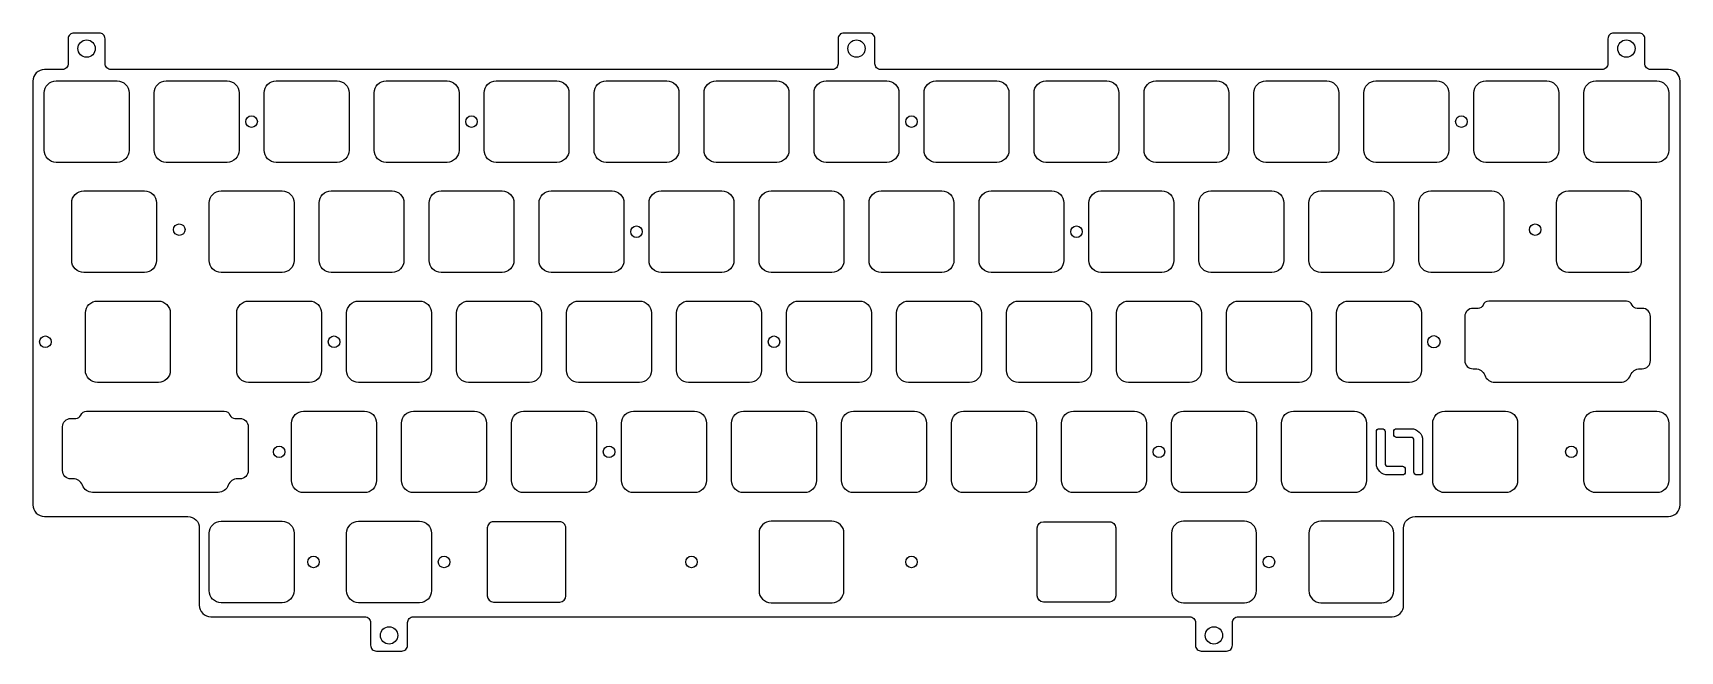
# Model space of a CAD drawing. Header units: millimetres. Extents: x -143 to 143, y -53 to 53.
import ezdxf

# ---------------------------------------------------------------- set-up
doc = ezdxf.new("R2010")
doc.units = ezdxf.units.MM
doc.layers.get('0').update_dxf_attribs({"linetype": 'CONTINUOUS'})

msp = doc.modelspace()

# ---------------------------------------------------------------- linework, layer by layer
for points in [[(94.77, -45.55), (94.77, -32.19, -0.414214), (96.77, -30.19), (140.65, -30.19, 0.414214), (142.65, -28.19), (142.65, 45.15, 0.414214), (140.65, 47.15), (137.55, 47.15, -0.414214), (136.55, 48.15), (136.55, 52.48, 0.414214), (135.55, 53.47), (131.15, 53.47, 0.414214), (130.15, 52.48), (130.15, 48.15, -0.414214), (129.15, 47.15), (4.2, 47.15, -0.414214), (3.2, 48.15), (3.2, 52.48, 0.414214), (2.2, 53.47), (-2.2, 53.47, 0.414214), (-3.2, 52.48), (-3.2, 48.15, -0.414214), (-4.2, 47.15), (-129.15, 47.15, -0.414214), (-130.15, 48.15), (-130.15, 52.48, 0.414214), (-131.15, 53.47), (-135.55, 53.47, 0.414214), (-136.55, 52.48), (-136.55, 48.15, -0.414214), (-137.55, 47.15), (-140.65, 47.15, 0.414214), (-142.65, 45.15), (-142.65, -28.19, 0.414214), (-140.65, -30.19), (-115.83, -30.19, -0.414214), (-113.83, -32.19), (-113.83, -45.55, 0.414214), (-111.83, -47.55), (-85.16, -47.55, -0.414214), (-84.16, -48.55), (-84.16, -52.48, 0.414214), (-83.16, -53.48), (-78.76, -53.48, 0.414214), (-77.76, -52.48), (-77.76, -48.55, -0.414214), (-76.76, -47.55), (57.71, -47.55, -0.414214), (58.71, -48.55), (58.71, -52.48, 0.414214), (59.71, -53.48), (64.11, -53.48, 0.414214), (65.11, -52.48), (65.11, -48.55, -0.414214), (66.11, -47.55), (92.77, -47.55, 0.414214)], [(-126, 43.12), (-126, 33.17, -0.414214), (-128.08, 31.09), (-138.63, 31.09, -0.414214), (-140.7, 33.17), (-140.7, 43.12, -0.414214), (-138.63, 45.19), (-128.08, 45.19, -0.414214)], [(-106.95, 43.12), (-106.95, 33.17, -0.414214), (-109.03, 31.09), (-119.58, 31.09, -0.414214), (-121.65, 33.17), (-121.65, 43.12, -0.414214), (-119.58, 45.19), (-109.03, 45.19, -0.414214)], [(-87.9, 43.12), (-87.9, 33.17, -0.414214), (-89.98, 31.09), (-100.53, 31.09, -0.414214), (-102.6, 33.17), (-102.6, 43.12, -0.414214), (-100.53, 45.19), (-89.98, 45.19, -0.414214)], [(-68.85, 43.12), (-68.85, 33.17, -0.414214), (-70.93, 31.09), (-81.48, 31.09, -0.414214), (-83.55, 33.17), (-83.55, 43.12, -0.414214), (-81.48, 45.19), (-70.93, 45.19, -0.414214)], [(-49.8, 43.12), (-49.8, 33.17, -0.414214), (-51.88, 31.09), (-62.43, 31.09, -0.414214), (-64.5, 33.17), (-64.5, 43.12, -0.414214), (-62.43, 45.19), (-51.88, 45.19, -0.414214)], [(-30.75, 43.12), (-30.75, 33.17, -0.414214), (-32.83, 31.09), (-43.38, 31.09, -0.414214), (-45.45, 33.17), (-45.45, 43.12, -0.414214), (-43.38, 45.19), (-32.83, 45.19, -0.414214)], [(-11.7, 43.12), (-11.7, 33.17, -0.414214), (-13.78, 31.09), (-24.33, 31.09, -0.414214), (-26.4, 33.17), (-26.4, 43.12, -0.414214), (-24.33, 45.19), (-13.78, 45.19, -0.414214)], [(7.35, 43.12), (7.35, 33.17, -0.414214), (5.27, 31.09), (-5.28, 31.09, -0.414214), (-7.35, 33.17), (-7.35, 43.12, -0.414214), (-5.28, 45.19), (5.27, 45.19, -0.414214)], [(26.4, 43.12), (26.4, 33.17, -0.414214), (24.32, 31.09), (13.77, 31.09, -0.414214), (11.7, 33.17), (11.7, 43.12, -0.414214), (13.77, 45.19), (24.32, 45.19, -0.414214)], [(45.45, 43.12), (45.45, 33.17, -0.414214), (43.37, 31.09), (32.82, 31.09, -0.414214), (30.75, 33.17), (30.75, 43.12, -0.414214), (32.82, 45.19), (43.37, 45.19, -0.414214)], [(64.5, 43.12), (64.5, 33.17, -0.414214), (62.42, 31.09), (51.87, 31.09, -0.414214), (49.8, 33.17), (49.8, 43.12, -0.414214), (51.87, 45.19), (62.42, 45.19, -0.414214)], [(83.55, 43.12), (83.55, 33.17, -0.414214), (81.47, 31.09), (70.92, 31.09, -0.414214), (68.85, 33.17), (68.85, 43.12, -0.414214), (70.92, 45.19), (81.47, 45.19, -0.414214)], [(102.6, 43.12), (102.6, 33.17, -0.414214), (100.52, 31.09), (89.97, 31.09, -0.414214), (87.9, 33.17), (87.9, 43.12, -0.414214), (89.97, 45.19), (100.52, 45.19, -0.414214)], [(119.57, 31.09), (109.02, 31.09, -0.414214), (106.95, 33.17), (106.95, 43.12, -0.414214), (109.02, 45.19), (119.57, 45.19, -0.414214), (121.65, 43.12), (121.65, 33.17, -0.414214)], [(138.62, 31.09), (128.07, 31.09, -0.414214), (126, 33.17), (126, 43.12, -0.414214), (128.07, 45.19), (138.62, 45.19, -0.414214), (140.7, 43.12), (140.7, 33.17, -0.414214)], [(-121.24, 24.07), (-121.24, 14.12, -0.414214), (-123.31, 12.04), (-133.86, 12.04, -0.414214), (-135.94, 14.12), (-135.94, 24.07, -0.414214), (-133.86, 26.14), (-123.31, 26.14, -0.414214)], [(-97.43, 24.07), (-97.43, 14.12, -0.414214), (-99.5, 12.04), (-110.05, 12.04, -0.414214), (-112.13, 14.12), (-112.13, 24.07, -0.414214), (-110.05, 26.14), (-99.5, 26.14, -0.414214)], [(-78.38, 24.07), (-78.38, 14.12, -0.414214), (-80.45, 12.04), (-91, 12.04, -0.414214), (-93.08, 14.12), (-93.08, 24.07, -0.414214), (-91, 26.14), (-80.45, 26.14, -0.414214)], [(-59.33, 24.07), (-59.33, 14.12, -0.414214), (-61.4, 12.04), (-71.95, 12.04, -0.414214), (-74.03, 14.12), (-74.03, 24.07, -0.414214), (-71.95, 26.14), (-61.4, 26.14, -0.414214)], [(-40.28, 24.07), (-40.28, 14.12, -0.414214), (-42.35, 12.04), (-52.9, 12.04, -0.414214), (-54.98, 14.12), (-54.98, 24.07, -0.414214), (-52.9, 26.14), (-42.35, 26.14, -0.414214)], [(-21.23, 24.07), (-21.23, 14.12, -0.414214), (-23.3, 12.04), (-33.85, 12.04, -0.414214), (-35.93, 14.12), (-35.93, 24.07, -0.414214), (-33.85, 26.14), (-23.3, 26.14, -0.414214)], [(-2.18, 24.07), (-2.18, 14.12, -0.414214), (-4.25, 12.04), (-14.8, 12.04, -0.414214), (-16.88, 14.12), (-16.88, 24.07, -0.414214), (-14.8, 26.14), (-4.25, 26.14, -0.414214)], [(16.87, 24.07), (16.87, 14.12, -0.414214), (14.8, 12.04), (4.25, 12.04, -0.414214), (2.17, 14.12), (2.17, 24.07, -0.414214), (4.25, 26.14), (14.8, 26.14, -0.414214)], [(35.92, 24.07), (35.92, 14.12, -0.414214), (33.85, 12.04), (23.3, 12.04, -0.414214), (21.22, 14.12), (21.22, 24.07, -0.414214), (23.3, 26.14), (33.85, 26.14, -0.414214)], [(54.97, 24.07), (54.97, 14.12, -0.414214), (52.9, 12.04), (42.35, 12.04, -0.414214), (40.27, 14.12), (40.27, 24.07, -0.414214), (42.35, 26.14), (52.9, 26.14, -0.414214)], [(74.02, 24.07), (74.02, 14.12, -0.414214), (71.95, 12.04), (61.4, 12.04, -0.414214), (59.32, 14.12), (59.32, 24.07, -0.414214), (61.4, 26.14), (71.95, 26.14, -0.414214)], [(93.07, 24.07), (93.07, 14.12, -0.414214), (91, 12.04), (80.45, 12.04, -0.414214), (78.37, 14.12), (78.37, 24.07, -0.414214), (80.45, 26.14), (91, 26.14, -0.414214)], [(112.12, 24.07), (112.12, 14.12, -0.414214), (110.05, 12.04), (99.5, 12.04, -0.414214), (97.42, 14.12), (97.42, 24.07, -0.414214), (99.5, 26.14), (110.05, 26.14, -0.414214)], [(133.86, 12.04), (123.31, 12.04, -0.414213), (121.24, 14.12), (121.24, 24.07, -0.414213), (123.31, 26.14), (133.86, 26.14, -0.414214), (135.94, 24.07), (135.94, 14.12, -0.414214)], [(-118.86, 5.02), (-118.86, -4.93, -0.414214), (-120.93, -7.01), (-131.48, -7.01, -0.414213), (-133.56, -4.93), (-133.56, 5.02, -0.414212), (-131.48, 7.09), (-120.93, 7.09, -0.414214)], [(-92.66, 5.02), (-92.66, -4.93, -0.414214), (-94.74, -7.01), (-105.29, -7.01, -0.414214), (-107.36, -4.93), (-107.36, 5.02, -0.414214), (-105.29, 7.09), (-94.74, 7.09, -0.414214)], [(-73.61, 5.02), (-73.61, -4.93, -0.414214), (-75.69, -7.01), (-86.24, -7.01, -0.414214), (-88.31, -4.93), (-88.31, 5.02, -0.414214), (-86.24, 7.09), (-75.69, 7.09, -0.414214)], [(-54.56, 5.02), (-54.56, -4.93, -0.414214), (-56.64, -7.01), (-67.19, -7.01, -0.414214), (-69.26, -4.93), (-69.26, 5.02, -0.414214), (-67.19, 7.09), (-56.64, 7.09, -0.414214)], [(-35.51, 5.02), (-35.51, -4.93, -0.414214), (-37.59, -7.01), (-48.14, -7.01, -0.414214), (-50.21, -4.93), (-50.21, 5.02, -0.414214), (-48.14, 7.09), (-37.59, 7.09, -0.414214)], [(-16.46, 5.02), (-16.46, -4.93, -0.414214), (-18.54, -7.01), (-29.09, -7.01, -0.414214), (-31.16, -4.93), (-31.16, 5.02, -0.414214), (-29.09, 7.09), (-18.54, 7.09, -0.414214)], [(2.59, 5.02), (2.59, -4.93, -0.414214), (0.51, -7.01), (-10.04, -7.01, -0.414214), (-12.11, -4.93), (-12.11, 5.02, -0.414214), (-10.04, 7.09), (0.51, 7.09, -0.414214)], [(21.64, 5.02), (21.64, -4.93, -0.414214), (19.56, -7.01), (9.01, -7.01, -0.414214), (6.94, -4.93), (6.94, 5.02, -0.414214), (9.01, 7.09), (19.56, 7.09, -0.414214)], [(40.69, 5.02), (40.69, -4.93, -0.414214), (38.61, -7.01), (28.06, -7.01, -0.414214), (25.99, -4.93), (25.99, 5.02, -0.414214), (28.06, 7.09), (38.61, 7.09, -0.414214)], [(59.74, 5.02), (59.74, -4.93, -0.414214), (57.66, -7.01), (47.11, -7.01, -0.414214), (45.04, -4.93), (45.04, 5.02, -0.414214), (47.11, 7.09), (57.66, 7.09, -0.414214)], [(78.79, 5.02), (78.79, -4.93, -0.414214), (76.71, -7.01), (66.16, -7.01, -0.414214), (64.09, -4.93), (64.09, 5.02, -0.414214), (66.16, 7.09), (76.71, 7.09, -0.414214)], [(97.84, 5.02), (97.84, -4.93, -0.414214), (95.76, -7.01), (85.21, -7.01, -0.414214), (83.14, -4.93), (83.14, 5.02, -0.414214), (85.21, 7.09), (95.76, 7.09, -0.414214)], [(106.81, 5.82, 0.416693), (105.37, 4.4), (105.37, -3.21, 0.414211), (106.79, -4.63), (107.2, -4.63, -0.31268), (108.81, -5.75, 0.312694), (110.57, -6.97), (132.32, -6.97, 0.312655), (134.07, -5.75, -0.312681), (135.69, -4.63), (136.08, -4.63, 0.416629), (137.52, -3.21), (137.52, 4.4), (137.52, 4.4, 0.414219), (136.09, 5.82), (135.23, 5.82, -0.305606), (134.37, 6.4, 0.305609), (133.37, 7.07), (109.52, 7.07), (109.52, 7.07, 0.305649), (108.52, 6.4, -0.305639), (107.66, 5.82), (107.66, 5.82)], [(-105.37, -14.65), (-105.37, -22.26, -0.416629), (-106.81, -23.68), (-107.2, -23.68, 0.312681), (-108.81, -24.8, -0.312655), (-110.57, -26.02), (-132.32, -26.02, -0.312694), (-134.08, -24.8, 0.31268), (-135.69, -23.68), (-136.09, -23.68, -0.414211), (-137.52, -22.26), (-137.52, -14.65, -0.416693), (-136.08, -13.23), (-135.23, -13.23), (-135.23, -13.23, 0.305639), (-134.37, -12.65, -0.305649), (-133.37, -11.98), (-133.37, -11.98), (-109.52, -11.98, -0.305609), (-108.52, -12.65, 0.305606), (-107.66, -13.23), (-106.79, -13.23, -0.414219), (-105.37, -14.65)], [(-83.14, -14.03), (-83.14, -23.98, -0.414214), (-85.21, -26.06), (-95.76, -26.06, -0.414214), (-97.84, -23.98), (-97.84, -14.03, -0.414214), (-95.76, -11.96), (-85.21, -11.96, -0.414214)], [(-64.09, -14.03), (-64.09, -23.98, -0.414214), (-66.16, -26.06), (-76.71, -26.06, -0.414214), (-78.79, -23.98), (-78.79, -14.03, -0.414214), (-76.71, -11.96), (-66.16, -11.96, -0.414214)], [(-45.04, -14.03), (-45.04, -23.98, -0.414214), (-47.11, -26.06), (-57.66, -26.06, -0.414214), (-59.74, -23.98), (-59.74, -14.03, -0.414214), (-57.66, -11.96), (-47.11, -11.96, -0.414214)], [(-25.99, -14.03), (-25.99, -23.98, -0.414214), (-28.06, -26.06), (-38.61, -26.06, -0.414214), (-40.69, -23.98), (-40.69, -14.03, -0.414214), (-38.61, -11.96), (-28.06, -11.96, -0.414214)], [(-6.94, -14.03), (-6.94, -23.98, -0.414214), (-9.01, -26.06), (-19.56, -26.06, -0.414214), (-21.64, -23.98), (-21.64, -14.03, -0.414214), (-19.56, -11.96), (-9.01, -11.96, -0.414214)], [(12.11, -14.03), (12.11, -23.98, -0.414214), (10.04, -26.06), (-0.51, -26.06, -0.414214), (-2.59, -23.98), (-2.59, -14.03, -0.414214), (-0.51, -11.96), (10.04, -11.96, -0.414214)], [(31.16, -14.03), (31.16, -23.98, -0.414214), (29.09, -26.06), (18.54, -26.06, -0.414214), (16.46, -23.98), (16.46, -14.03, -0.414214), (18.54, -11.96), (29.09, -11.96, -0.414214)], [(50.21, -14.03), (50.21, -23.98, -0.414214), (48.14, -26.06), (37.59, -26.06, -0.414214), (35.51, -23.98), (35.51, -14.03, -0.414214), (37.59, -11.96), (48.14, -11.96, -0.414214)], [(69.26, -14.03), (69.26, -23.98, -0.414214), (67.19, -26.06), (56.64, -26.06, -0.414214), (54.56, -23.98), (54.56, -14.03, -0.414214), (56.64, -11.96), (67.19, -11.96, -0.414214)], [(88.31, -14.03), (88.31, -23.98, -0.414214), (86.24, -26.06), (75.69, -26.06, -0.414214), (73.61, -23.98), (73.61, -14.03, -0.414214), (75.69, -11.96), (86.24, -11.96, -0.414214)], [(114.51, -14.03), (114.51, -23.98, -0.414214), (112.43, -26.06), (101.88, -26.06, -0.414213), (99.81, -23.98), (99.81, -14.03, -0.414212), (101.88, -11.96), (112.43, -11.96, -0.414214)], [(140.7, -14.03), (140.7, -23.98, -0.414214), (138.62, -26.06), (128.07, -26.06, -0.414213), (126, -23.98), (126, -14.03, -0.414212), (128.07, -11.96), (138.62, -11.96, -0.414214)], [(90.06, -21.01), (90.06, -15.51, -0.414214), (90.56, -15.01), (91.06, -15.01, -0.414214), (91.56, -15.51), (91.56, -21.01, 0.414214), (92.06, -21.51), (94.56, -21.51, -0.414214), (95.06, -22.01), (95.06, -22.51, -0.414214), (94.56, -23.01), (92.06, -23.01, -0.414214)], [(93.56, -15.01), (96.06, -15.01, -0.414214), (98.06, -17.01), (98.06, -22.51, -0.414214), (97.56, -23.01), (97.06, -23.01, -0.414214), (96.56, -22.51), (96.56, -17.01, 0.414214), (96.06, -16.51), (93.56, -16.51, -0.414214), (93.06, -16.01), (93.06, -15.51, -0.414214)], [(-112.13, -43.03), (-112.13, -33.08, -0.414215), (-110.05, -31.01), (-99.5, -31.01, -0.414214), (-97.43, -33.08), (-97.43, -43.03, -0.412205), (-99.49, -45.11), (-110.05, -45.11, -0.413667)], [(-88.31, -43.03), (-88.31, -33.08, -0.414215), (-86.24, -31.01), (-75.69, -31.01, -0.414214), (-73.61, -33.08), (-73.61, -43.03, -0.412205), (-75.67, -45.11), (-86.24, -45.11, -0.413667)], [(-63.95, -43.93, 0.413457), (-62.88, -45.01), (-51.41, -45.01, 0.411425), (-50.35, -43.93), (-50.35, -32.18, 0.414214), (-51.43, -31.11), (-62.88, -31.11, 0.414214), (-63.95, -32.18)], [(-16.88, -43.03, 0.413667), (-14.8, -45.11), (-4.24, -45.11, 0.412205), (-2.18, -43.03), (-2.18, -33.08, 0.414214), (-4.25, -31.01), (-14.8, -31.01, 0.414214), (-16.88, -33.08)], [(31.3, -43.93), (31.3, -32.18, -0.414204), (32.37, -31.11), (43.82, -31.11, -0.414214), (44.9, -32.18), (44.9, -43.93, -0.411425), (43.84, -45.01), (32.37, -45.01, -0.413457)], [(54.56, -43.03, 0.413667), (56.64, -45.11), (67.2, -45.11, 0.412205), (69.26, -43.03), (69.26, -33.08, 0.414214), (67.19, -31.01), (56.64, -31.01, 0.414214), (54.56, -33.08)], [(78.37, -43.03, 0.413667), (80.45, -45.11), (91.01, -45.11, 0.412205), (93.07, -43.03), (93.07, -33.08, 0.414214), (91, -31.01), (80.45, -31.01, 0.414214), (78.37, -33.08)]]:
    msp.add_lwpolyline(points, format="xyb", close=True)
for centre, radius in [((-133.35, 50.78), 1.5), ((0, 50.78), 1.5), ((133.35, 50.78), 1.5), ((-104.78, 38.14), 1), ((-66.68, 38.14), 1), ((9.52, 38.14), 1), ((104.77, 38.14), 1), ((-117.3, 19.44), 1), ((-38.1, 19.09), 1), ((38.1, 19.09), 1), ((117.55, 19.44), 1), ((-140.49, 0.04), 1), ((-90.49, 0.04), 1), ((-14.29, 0.04), 1), ((100.01, 0.04), 1.07), ((-100.01, -19.01), 1), ((-42.86, -19.01), 1), ((52.39, -19.01), 1), ((123.82, -19.01), 1), ((-94.06, -38.06), 1), ((-71.44, -38.06), 1), ((-28.58, -38.06), 1), ((9.52, -38.06), 1), ((71.44, -38.06), 1), ((-80.96, -50.77), 1.5), ((61.91, -50.77), 1.5)]:
    msp.add_circle(centre, radius)

doc.saveas('drawing.dxf')
